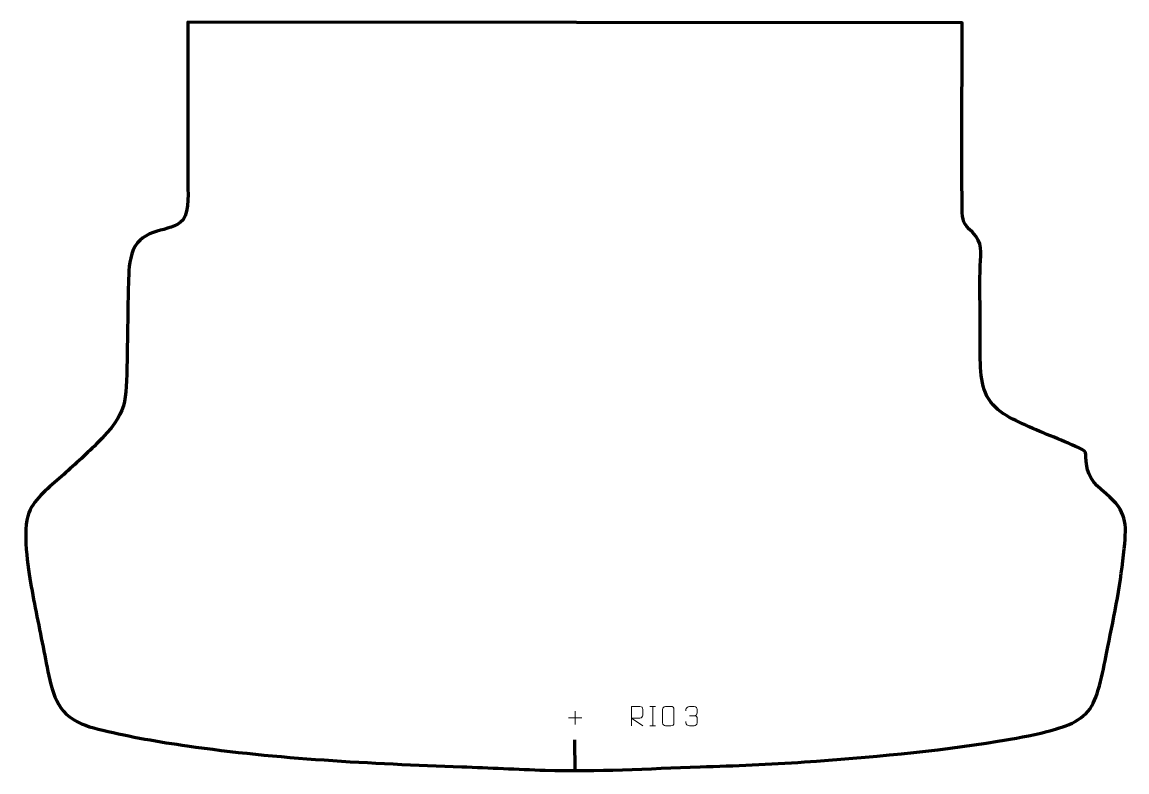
# Model space of a CAD drawing. Header units: millimetres. Extents: x 1869 to 3292, y 68 to 1034.
import ezdxf

# ---------------------------------------------------------------- set-up
doc = ezdxf.new("R2010")
doc.units = ezdxf.units.MM
doc.header["$MEASUREMENT"] = 0
doc.layers.add('layer 2', color=7, linetype='Continuous')
doc.layers.add('layer 3', color=7, linetype='Continuous')

msp = doc.modelspace()

# ---------------------------------------------------------------- linework, layer by layer
at = {"layer": 'layer 2', "color": 142, "lineweight": 9}
for points in [[(2581.4532, 146.2707), (2581.4532, 146.2707), (2581.4532, 129.1179), (2581.4532, 129.1179)], [(2677.9051, 152.2337), (2677.9051, 152.2337), (2685.0732, 152.2337), (2685.0732, 152.2337)], [(2681.4891, 152.2337), (2681.4891, 152.2337), (2681.4891, 127.2802), (2681.4891, 127.2802)], [(2572.8768, 137.6943), (2572.8768, 137.6943), (2590.0296, 137.6943), (2590.0296, 137.6943)], [(2728.8343, 140.3042), (2728.8343, 140.3042), (2735.0307, 140.3042), (2735.0307, 140.3042)], [(2677.9051, 127.2802), (2677.9051, 127.2802), (2685.0732, 127.2802), (2685.0732, 127.2802)]]:
    msp.add_open_spline(points, degree=3, dxfattribs=at)
for points, knots in [([(2654.1571, 127.2802), (2654.1571, 127.2802), (2654.1571, 152.2337), (2654.1571, 152.2337), (2654.1571, 152.2337), (2657.7519, 152.2337), (2661.3474, 152.2337), (2664.9426, 152.2337), (2664.9426, 152.2337), (2667.2679, 152.196), (2668.8252, 150.706), (2668.8211, 148.3396), (2668.8211, 148.3396), (2668.8207, 146.3041), (2668.8207, 143.2447), (2668.8211, 141.2087), (2668.8211, 141.2087), (2668.8146, 139.3332), (2667.0023, 137.3914), (2664.9928, 137.3723), (2664.9928, 137.3723), (2664.9928, 137.3723), (2654.1571, 137.3723), (2654.1571, 137.3723), (2654.1571, 137.3723), (2654.1571, 137.3723), (2668.8118, 127.2802), (2668.8118, 127.2802)], [0, 0, 0, 0, 0.125, 0.125, 0.125, 0.125, 0.25, 0.25, 0.25, 0.25, 0.375, 0.375, 0.375, 0.375, 0.5, 0.5, 0.5, 0.5, 0.625, 0.625, 0.625, 0.625, 0.75, 0.75, 0.75, 0.75, 1, 1, 1, 1]), ([(2697.9695, 152.2334), (2700.2952, 152.2334), (2702.6213, 152.2334), (2704.9474, 152.2334), (2704.9474, 152.2334), (2706.894, 152.269), (2708.8854, 150.7774), (2708.9121, 148.3398), (2708.9121, 148.3398), (2708.9117, 142.5929), (2708.9117, 136.8456), (2708.9121, 131.0979), (2708.9121, 131.0979), (2708.7723, 128.7745), (2707.0951, 127.2949), (2704.9474, 127.2841), (2704.9474, 127.2841), (2702.6155, 127.2845), (2700.2836, 127.2845), (2697.9521, 127.2841), (2697.9521, 127.2841), (2696.0271, 127.1787), (2694.055, 129.0632), (2694.0662, 131.0805), (2694.0662, 131.0805), (2694.0665, 136.8506), (2694.0665, 142.6203), (2694.0662, 148.3896), (2694.0662, 148.3896), (2694.0704, 150.5277), (2695.8171, 152.2469), (2697.9695, 152.2334)], [0, 0, 0, 0, 0.111111111, 0.111111111, 0.111111111, 0.111111111, 0.222222222, 0.222222222, 0.222222222, 0.222222222, 0.333333333, 0.333333333, 0.333333333, 0.333333333, 0.444444444, 0.444444444, 0.444444444, 0.444444444, 0.555555556, 0.555555556, 0.555555556, 0.555555556, 0.666666667, 0.666666667, 0.666666667, 0.666666667, 0.777777778, 0.777777778, 0.777777778, 0.777777778, 1, 1, 1, 1]), ([(2724.1246, 146.5494), (2724.1246, 146.5494), (2724.1246, 148.4066), (2724.1246, 148.4066), (2724.1246, 148.4066), (2724.1103, 150.1485), (2726.7748, 152.2666), (2728.8339, 152.2439), (2728.8339, 152.2439), (2730.898, 152.2439), (2732.962, 152.2439), (2735.0257, 152.2439), (2735.0257, 152.2439), (2737.2202, 152.2527), (2738.8185, 150.4059), (2738.8629, 148.4938), (2738.8629, 148.4938), (2738.8625, 147.0587), (2738.8625, 145.6236), (2738.8629, 144.1881), (2738.8629, 144.1881), (2738.8143, 142.5346), (2737.2117, 140.3046), (2735.0134, 140.3146), (2735.0134, 140.3146), (2737.2171, 140.3034), (2738.8251, 138.5002), (2738.8791, 136.4407), (2738.8791, 136.4407), (2738.8787, 134.656), (2738.8787, 132.8713), (2738.8791, 131.0862), (2738.8791, 131.0862), (2738.8892, 129.0248), (2736.8343, 127.2617), (2735.0134, 127.2698), (2735.0134, 127.2698), (2732.9481, 127.2701), (2730.8829, 127.2701), (2728.8173, 127.2698), (2728.8173, 127.2698), (2726.6487, 127.2813), (2724.1177, 129.6815), (2724.0991, 131.1433), (2724.0991, 131.1433), (2724.0991, 131.1433), (2724.0991, 133.0519), (2724.0991, 133.0519)], [0, 0, 0, 0, 0.076923077, 0.076923077, 0.076923077, 0.076923077, 0.153846154, 0.153846154, 0.153846154, 0.153846154, 0.230769231, 0.230769231, 0.230769231, 0.230769231, 0.307692308, 0.307692308, 0.307692308, 0.307692308, 0.384615385, 0.384615385, 0.384615385, 0.384615385, 0.461538462, 0.461538462, 0.461538462, 0.461538462, 0.538461538, 0.538461538, 0.538461538, 0.538461538, 0.615384615, 0.615384615, 0.615384615, 0.615384615, 0.692307692, 0.692307692, 0.692307692, 0.692307692, 0.769230769, 0.769230769, 0.769230769, 0.769230769, 0.846153846, 0.846153846, 0.846153846, 0.846153846, 1, 1, 1, 1])]:
    msp.add_open_spline(points, degree=3, knots=knots, dxfattribs=at)
at = {"layer": 'layer 2', "color": 142, "lineweight": 158}
msp.add_open_spline([(2581.5347, 69.1652), (2581.5347, 69.1652), (2581.3718, 109.0706), (2581.3718, 109.0706)], degree=3, dxfattribs=at)
at = {"layer": 'layer 3', "color": 242, "lineweight": 158}
msp.add_open_spline([(1930.2736, 138.9458), (1907.5685, 155.935), (1903.8343, 191.9588), (1898.5731, 218.1206), (1898.5731, 218.1206), (1892.6682, 247.4967), (1886.4028, 277.4256), (1881.1397, 306.8761), (1881.1397, 306.8761), (1876.8313, 331.0929), (1869.3562, 379.1169), (1878.1359, 401.9083), (1878.1359, 401.9083), (1885.9981, 421.4619), (1904.86, 434.6729), (1920.1701, 448.5405), (1920.1701, 448.5405), (1935.0654, 462.0325), (1950.8476, 476.3878), (1965.0988, 490.4943), (1965.0988, 490.4943), (2006.6202, 531.6449), (2002.973, 543.7694), (2004.4774, 599.1597), (2004.4774, 599.1597), (2005.3672, 631.9227), (2005.2483, 664.6973), (2006.2401, 697.4624), (2006.2401, 697.4624), (2006.6979, 712.3363), (2006.8808, 726.6681), (2012.469, 740.6964), (2012.469, 740.6964), (2018.5925, 754.2612), (2029.6121, 760.6422), (2043.3907, 764.7696), (2043.3907, 764.7696), (2054.0095, 767.8287), (2069.2969, 770.5803), (2076.676, 779.5521), (2076.676, 779.5521), (2085.2832, 791.4051), (2082.7349, 816.9494), (2082.7212, 831.7465), (2082.7212, 831.7465), (2082.6749, 881.7303), (2082.6937, 931.7165), (2082.6801, 981.7006), (2082.6801, 981.7006), (2082.6754, 998.7866), (2082.6707, 1015.8725), (2082.666, 1032.9585), (2082.666, 1032.9585), (2082.666, 1032.9585), (2082.6657, 1034.2087), (2082.6657, 1034.2087), (2082.6657, 1034.2087), (2082.6657, 1034.2087), (2583.5002, 1033.7555), (2583.5002, 1033.7555), (2583.5002, 1033.7555), (2583.5002, 1033.7555), (3080.1355, 1033.3062), (3080.1355, 1033.3062), (3080.1355, 1033.3062), (3080.0909, 953.6548), (3079.1346, 873.7776), (3080.0005, 794.1559), (3080.0005, 794.1559), (3080.2714, 777.5389), (3081.2731, 774.8273), (3093.1752, 763.2594), (3093.1752, 763.2594), (3107.3585, 749.4744), (3103.9167, 738.5458), (3103.2858, 720.2413), (3103.2858, 720.2413), (3102.4224, 695.1974), (3103.2459, 670.0332), (3103.3672, 644.9734), (3103.3672, 644.9734), (3103.3743, 643.3168), (3103.3789, 641.6602), (3103.3825, 640.0035), (3103.3825, 640.0035), (3103.3963, 617.4558), (3101.559, 581.349), (3108.2327, 560.8513), (3108.2327, 560.8513), (3116.4817, 535.5156), (3139.281, 524.9408), (3161.8985, 514.6408), (3161.8985, 514.6408), (3185.8681, 503.7632), (3211.2461, 494.5465), (3234.8107, 483.2887), (3234.8107, 483.2887), (3240.3429, 480.6457), (3238.9985, 479.0114), (3239.417, 472.6725), (3239.417, 472.6725), (3241.1186, 448.3001), (3247.2528, 442.0125), (3265.4357, 426.3661), (3265.4357, 426.3661), (3292.224, 403.0954), (3292.0284, 389.6186), (3288.8301, 355.4884), (3288.8301, 355.4884), (3284.859, 313.7174), (3276.0395, 270.1452), (3267.673, 228.892), (3267.673, 228.892), (3263.6301, 208.9347), (3256.8702, 169.4831), (3247.1528, 152.9761), (3247.1528, 152.9761), (3235.1171, 132.5312), (3210.6084, 125.5675), (3189.0999, 119.8418), (3189.0999, 119.8418), (3168.4392, 114.4106), (3147.2225, 111.0194), (3126.1676, 107.5098), (3126.1676, 107.5098), (3044.6047, 94.0645), (2959.5208, 86.7147), (2877.0303, 80.7919), (2877.0303, 80.7919), (2831.8368, 77.5697), (2787.6926, 75.9024), (2742.4485, 74.4805), (2742.4485, 74.4805), (2675.3946, 72.3362), (2610.1903, 67.889), (2542.9123, 70.1239), (2542.9123, 70.1239), (2507.1673, 71.3113), (2471.409, 73.2451), (2435.6167, 74.5069), (2435.6167, 74.5069), (2318.6294, 78.6401), (2197.9799, 84.7317), (2082.1238, 101.4403), (2082.1238, 101.4403), (2046.4601, 106.5837), (2008.5191, 113.1763), (1973.5006, 121.5445), (1973.5006, 121.5445), (1956.2763, 125.6605), (1945.083, 128.7306), (1930.2736, 138.9458)], degree=3, knots=[0, 0, 0, 0, 0.025641026, 0.025641026, 0.025641026, 0.025641026, 0.051282051, 0.051282051, 0.051282051, 0.051282051, 0.076923077, 0.076923077, 0.076923077, 0.076923077, 0.102564103, 0.102564103, 0.102564103, 0.102564103, 0.128205128, 0.128205128, 0.128205128, 0.128205128, 0.153846154, 0.153846154, 0.153846154, 0.153846154, 0.179487179, 0.179487179, 0.179487179, 0.179487179, 0.205128205, 0.205128205, 0.205128205, 0.205128205, 0.230769231, 0.230769231, 0.230769231, 0.230769231, 0.256410256, 0.256410256, 0.256410256, 0.256410256, 0.282051282, 0.282051282, 0.282051282, 0.282051282, 0.307692308, 0.307692308, 0.307692308, 0.307692308, 0.333333333, 0.333333333, 0.333333333, 0.333333333, 0.358974359, 0.358974359, 0.358974359, 0.358974359, 0.384615385, 0.384615385, 0.384615385, 0.384615385, 0.41025641, 0.41025641, 0.41025641, 0.41025641, 0.435897436, 0.435897436, 0.435897436, 0.435897436, 0.461538462, 0.461538462, 0.461538462, 0.461538462, 0.487179487, 0.487179487, 0.487179487, 0.487179487, 0.512820513, 0.512820513, 0.512820513, 0.512820513, 0.538461538, 0.538461538, 0.538461538, 0.538461538, 0.564102564, 0.564102564, 0.564102564, 0.564102564, 0.58974359, 0.58974359, 0.58974359, 0.58974359, 0.615384615, 0.615384615, 0.615384615, 0.615384615, 0.641025641, 0.641025641, 0.641025641, 0.641025641, 0.666666667, 0.666666667, 0.666666667, 0.666666667, 0.692307692, 0.692307692, 0.692307692, 0.692307692, 0.717948718, 0.717948718, 0.717948718, 0.717948718, 0.743589744, 0.743589744, 0.743589744, 0.743589744, 0.769230769, 0.769230769, 0.769230769, 0.769230769, 0.794871795, 0.794871795, 0.794871795, 0.794871795, 0.820512821, 0.820512821, 0.820512821, 0.820512821, 0.846153846, 0.846153846, 0.846153846, 0.846153846, 0.871794872, 0.871794872, 0.871794872, 0.871794872, 0.897435897, 0.897435897, 0.897435897, 0.897435897, 0.923076923, 0.923076923, 0.923076923, 0.923076923, 0.948717949, 0.948717949, 0.948717949, 0.948717949, 1, 1, 1, 1], dxfattribs=at)

doc.saveas('drawing.dxf')
